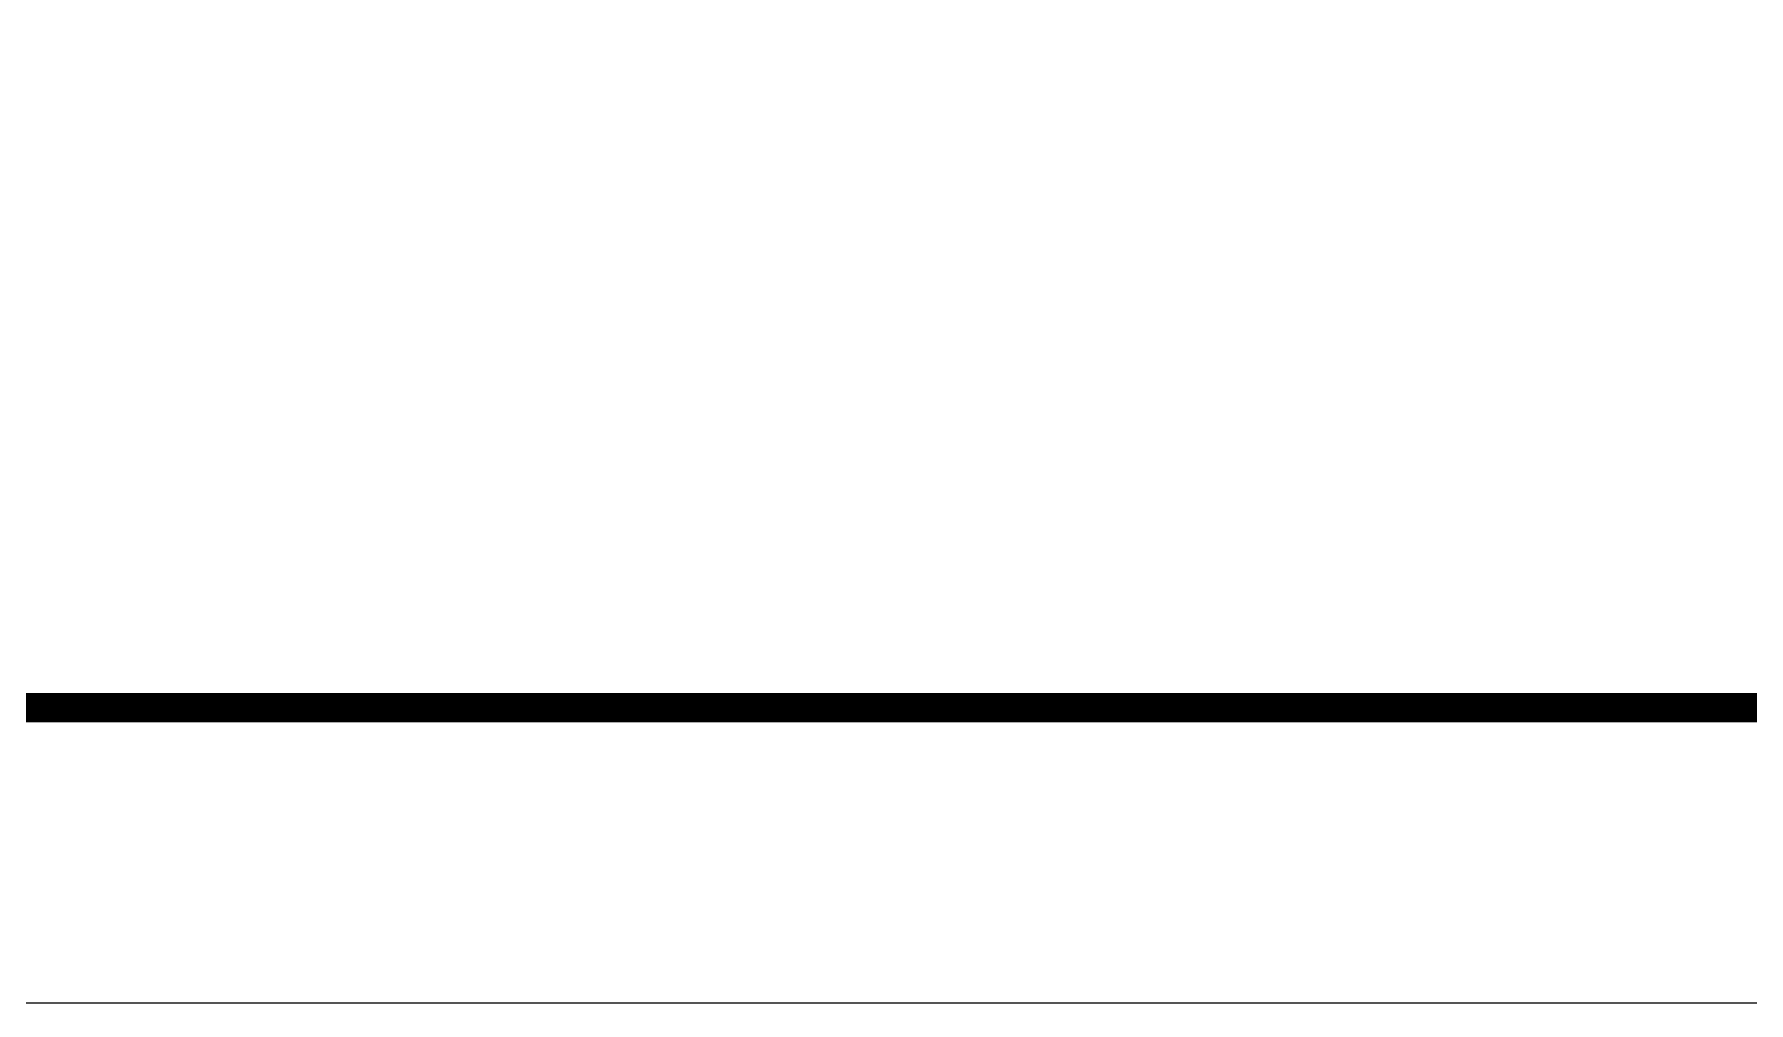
# Model space of a CAD drawing. Header units: millimetres. Extents: x 1884 to 2552, y 611 to 826.
# Drawn here: x 1988.06 to 2019.02, y 611.17 to 628.66 of the extents above; entities that cross this region are included whole.
import ezdxf

# ---------------------------------------------------------------- set-up
doc = ezdxf.new("R2010")
doc.units = ezdxf.units.MM
doc.layers.add('from', color=7, linetype='Continuous', lineweight=13)

msp = doc.modelspace()

# ---------------------------------------------------------------- linework, layer by layer
at = {"layer": 'from'}
msp.add_lwpolyline([(1884.032758784853, 611.1666129442266), (2193.172758784853, 611.1666129442266), (2193.172758784853, 825.9911206922019), (1884.032758784853, 825.9911206922019)], close=True, dxfattribs=at)
at = {"layer": 'from', "const_width": 0.5327724511382746}
msp.add_lwpolyline([(1889.360483296236, 616.4943374556102), (1889.360483296236, 820.6633961808199), (2187.845034273472, 820.6633961808199), (2187.845034273472, 616.4943374556102), (1889.360483296236, 616.4943374556102)], dxfattribs=at)

doc.saveas('drawing.dxf')
